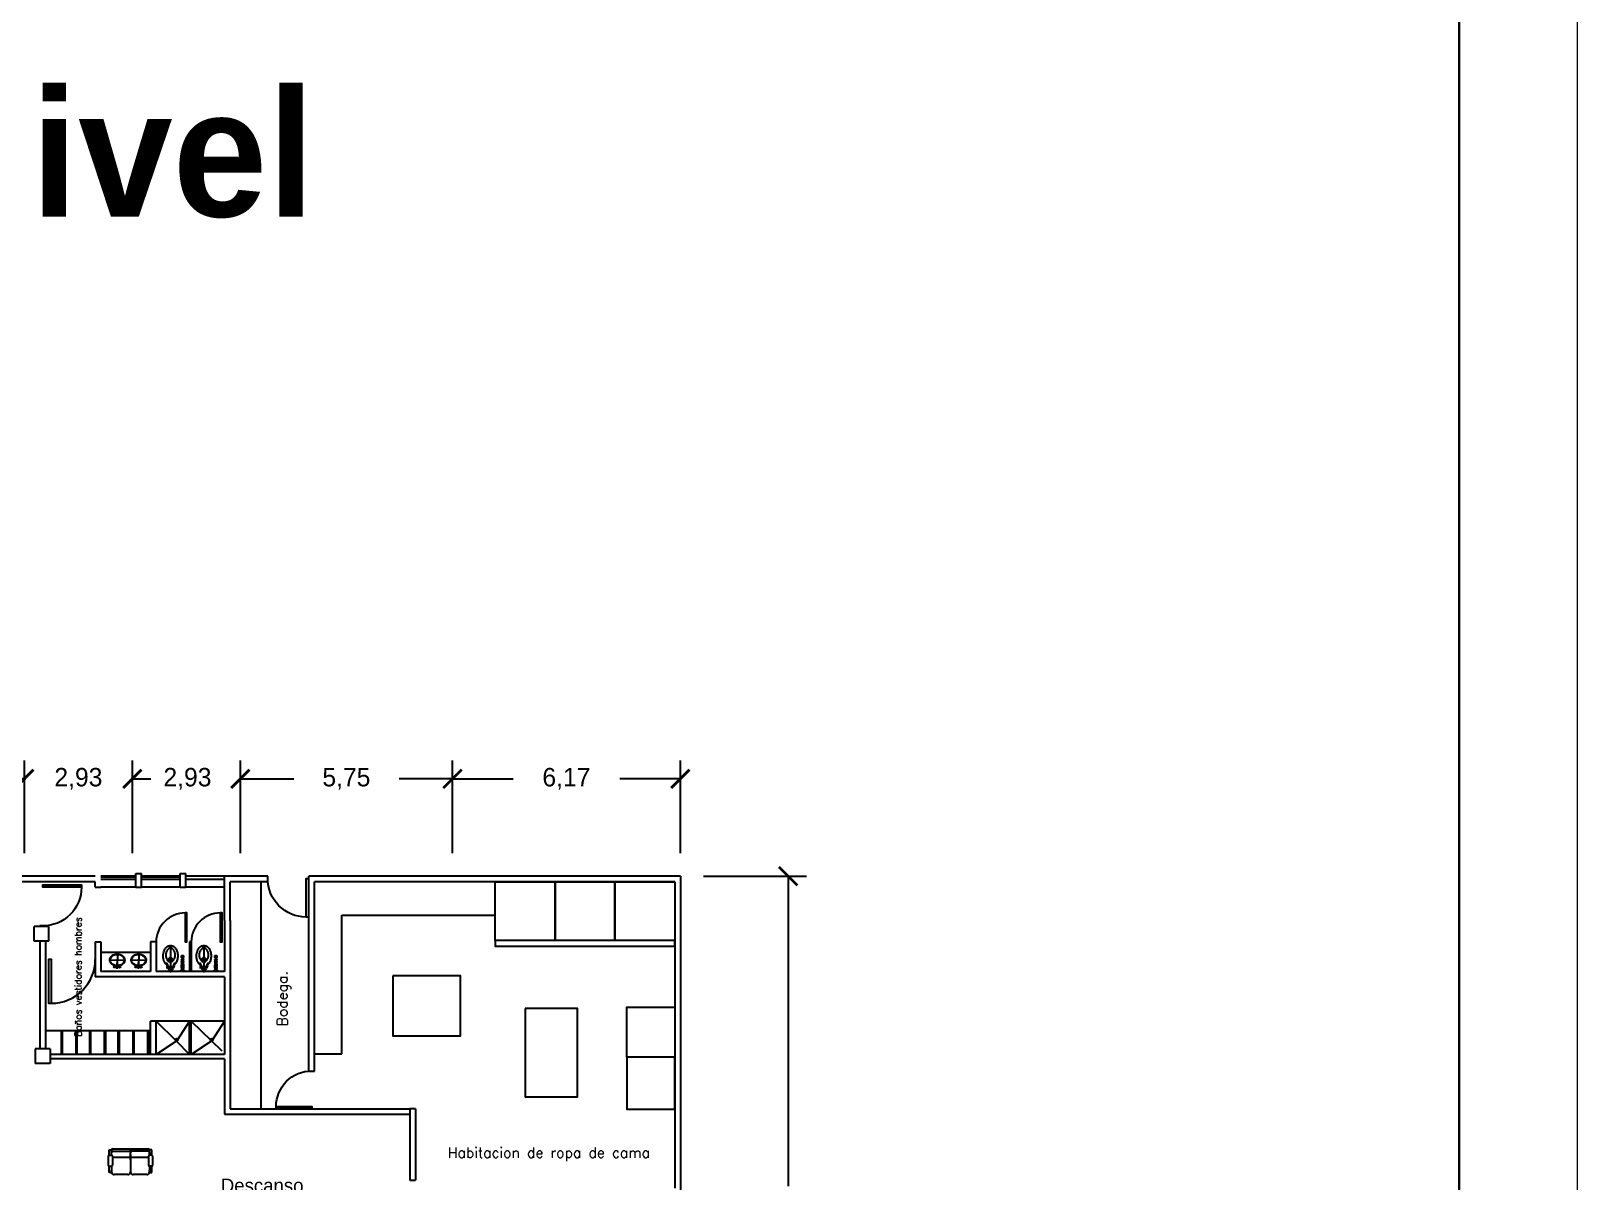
# Model space of a CAD drawing. Header units: millimetres. Extents: x -1615 to -538, y 177 to 397.
# Drawn here: x -1118.03 to -1076.14, y 268.35 to 299.51 of the extents above; entities that cross this region are included whole.
import ezdxf
from ezdxf.enums import TextEntityAlignment as Align

# ---------------------------------------------------------------- set-up
doc = ezdxf.new("R2010")
doc.units = ezdxf.units.MM
for name, color, linetype in [('LOCALES', 2, 'Continuous'), ('MOB', 7, 'Continuous'), ('MUEBLES', 9, 'Continuous'), ('MUROS', 1, 'Continuous'), ('MUROS2', 9, 'Continuous'), ('P-1', 1, 'Continuous'), ('TEX', 2, 'Continuous'), ('VENTANAS', 4, 'Continuous')]:
    doc.layers.add(name, color=color, linetype=linetype)
doc.layers.add('muros bajos', color=252, linetype='Continuous', lineweight=20)
doc.layers.add('nom-esp', color=7, linetype='Continuous', lineweight=20)
doc.styles.add('ROMANS', font='ROMANS.shx')
doc.styles.get("Standard").update_dxf_attribs({"font": 'stylu.ttf'})
doc.dimstyles.new('ISO-25', dxfattribs={"dimtxt": 0.5, "dimasz": 0.5, "dimexe": 0.5, "dimexo": 0.625, "dimtad": 0, "dimtih": 1, "dimtoh": 1, "dimtxsty": 'Standard', "dimblk": 'ARCHTICK', "dimcen": 2.5, "dimadec": 0, "dimazin": 0, "dimtfac": 1, "dimtmove": 0, "dimatfit": 3, "dimfxl": 0, "dimarcsym": 0})

# ---------------------------------------------------------------- blocks, each defined once
blk = doc.blocks.new('OVALIN')
for p, q in [((0, -0.482), (0, 0)), ((0.27, -0.267), (-0.27, -0.267)), ((0.11, -0.04), (-0.11, -0.04))]:
    blk.add_line(p, q)
blk.add_lwpolyline([(0.017, -0.071, -0.057947), (0.094, -0.084, -0.080358), (0.171, -0.123, -0.109726), (0.229, -0.189, -0.129522), (0.25, -0.266, -0.129491), (0.229, -0.343, -0.109705), (0.171, -0.409, -0.080358), (0.094, -0.448, -0.070455), (0, -0.462, -0.070437), (-0.094, -0.448, -0.080344), (-0.171, -0.409, -0.109805), (-0.23, -0.343, -0.12938), (-0.25, -0.266, -0.129412), (-0.23, -0.189, -0.109828), (-0.171, -0.123, -0.080344), (-0.094, -0.084, -0.058052), (-0.017, -0.071, -0.05693)], format="xyb")
at = {"elevation": 0.472}
blk.add_lwpolyline([(0.016, -0.081, -0.057902), (0.091, -0.094, -0.080358), (0.165, -0.131, -0.109781), (0.221, -0.194, -0.129604), (0.24, -0.266, -0.129578), (0.221, -0.338, -0.109763), (0.165, -0.401, -0.080358), (0.091, -0.438, -0.070455), (0, -0.452, -0.070437), (-0.091, -0.438, -0.080344), (-0.165, -0.401, -0.109849), (-0.221, -0.338, -0.129486), (-0.24, -0.266, -0.129512), (-0.221, -0.194, -0.109867), (-0.165, -0.131, -0.080344), (-0.091, -0.094, -0.058006), (-0.016, -0.081, -0.05693)], format="xyb", dxfattribs=at)
for points in [[(-0.105, -0.04, 0.119733), (-0.08, -0.065, 0.119733), (-0.055, -0.04, 0.119733), (-0.08, -0.014, 0.119733)], [(0.105, -0.04, -0.119733), (0.08, -0.065, -0.119733), (0.055, -0.04, -0.119733), (0.08, -0.014, -0.119733)]]:
    blk.add_lwpolyline(points, format="xyb", close=True)
blk.add_lwpolyline([(-0.02, -0.007), (-0.013, -0.157), (0.012, -0.157), (0.02, -0.007)], close=True)
for centre, radius in [((-0.08, -0.04), 0.03), ((-0.08, -0.04), 0.00268), ((0, -0.266, 0.472), 0.0157), ((0.08, -0.04), 0.03), ((0.08, -0.04), 0.00268)]:
    blk.add_circle(centre, radius)
blk = doc.blocks.new('sofa2')
at = {"layer": 'MOB'}
for p, q in [((1340.451, 49.623), (1340.451, 50)), ((1340.511, 50.095), (1340.511, 50.129)), ((1340.511, 50.129), (1340.682, 50.129)), ((1340.511, 50.095), (1340.511, 50.069)), ((1340.537, 50.069), (1340.519, 50.069)), ((1340.609, 50.069), (1340.519, 50.069)), ((1340.609, 50.069), (1340.519, 50.069)), ((1340.682, 50.069), (1340.537, 50.069)), ((1340.537, 50.069), (1340.572, 50.069)), ((1340.682, 50.069), (1340.579, 50.069)), ((1340.682, 50.129), (1340.682, 50.069)), ((1340.948, 50.155), (1340.708, 50.155)), ((1340.948, 50.043), (1340.708, 50.043)), ((1340.919, 49.589), (1340.918, 50.035)), ((1340.974, 50.129), (1340.974, 50.069)), ((1340.974, 50.129), (1341.12, 50.129)), ((1340.974, 50.069), (1341.051, 50.069)), ((1340.974, 50.069), (1341.12, 50.069)), ((1340.996, 50.069), (1340.974, 50.069)), ((1340.977, 50.069), (1341.06, 50.069)), ((1341.085, 50.035), (1341.086, 49.595)), ((1341.12, 50.069), (1341.112, 50.069)), ((1341.12, 50.129), (1341.12, 50.069)), ((1341.145, 49.066), (1341.145, 50.043)), ((1340.451, 49.109), (1340.451, 49.486)), ((1340.996, 49.555), (1340.519, 49.555)), ((1340.854, 49.555), (1340.884, 49.555)), ((1340.919, 49.074), (1340.919, 49.52)), ((1340.953, 49.555), (1341.051, 49.555)), ((1341.085, 49.066), (1341.085, 49.589)), ((1340.512, 49.014), (1340.512, 49.04)), ((1340.512, 49.014), (1340.512, 48.98)), ((1340.683, 49.04), (1340.519, 49.04)), ((1340.683, 49.04), (1340.52, 49.04)), ((1340.538, 49.04), (1340.52, 49.04)), ((1340.683, 49.04), (1340.538, 49.04)), ((1340.538, 49.04), (1340.573, 49.04)), ((1340.683, 49.04), (1340.538, 49.04)), ((1340.683, 48.98), (1340.683, 49.04)), ((1340.949, 49.066), (1340.709, 49.066)), ((1341.052, 49.04), (1340.975, 49.04)), ((1340.975, 48.98), (1340.975, 49.04)), ((1340.975, 49.04), (1341.052, 49.04)), ((1340.996, 49.04), (1340.975, 49.04)), ((1340.975, 49.04), (1341.051, 49.04)), ((1341.052, 49.04), (1341.121, 49.04)), ((1341.121, 48.98), (1341.121, 49.04)), ((1340.512, 48.98), (1340.683, 48.98)), ((1340.949, 48.954), (1340.709, 48.954)), ((1340.975, 48.98), (1341.121, 48.98))]:
    blk.add_line(p, q, dxfattribs=at)
for centre, radius, start, end in [((1340.519, 50), 0.0686, 90.0062, 180.0062), ((1340.708, 50.129), 0.0257, 90.0062, 180.0062), ((1340.708, 50.069), 0.0257, 180.0062, 270.0062), ((1340.953, 50.035), 0.0343, 165.5287, 180.0062), ((1340.948, 50.129), 0.0257, 0.0062, 90.0062), ((1340.948, 50.069), 0.0257, 270.0062, 0.0062), ((1341.051, 50.035), 0.0343, 0.0062, 90.0062), ((1341.112, 50.043), 0.0257, 90.0062, 180.0062), ((1341.12, 50.043), 0.0257, 0.0062, 90.0062), ((1340.519, 49.623), 0.0686, 180.0062, 270.0062), ((1340.519, 49.623), 0.0686, 180.0062, 270.0062), ((1340.519, 49.486), 0.0686, 90.0062, 180.0062), ((1340.953, 49.589), 0.0343, 180.0062, 270.0062), ((1340.953, 49.52), 0.0343, 90.0062, 180.0062), ((1341.051, 49.589), 0.0343, 270.0062, 0.0062), ((1341.051, 49.52), 0.0343, 0.0062, 90.0062), ((1340.519, 49.109), 0.0686, 180.0062, 270.0062), ((1340.519, 49.109), 0.0686, 180.0062, 270.0062), ((1340.52, 49.109), 0.0686, 180.0062, 270.0062), ((1340.709, 49.04), 0.0257, 90.0062, 180.0062), ((1340.953, 49.074), 0.0343, 180.0062, 194.4837), ((1340.949, 49.04), 0.0257, 0.0062, 90.0062), ((1341.051, 49.074), 0.0343, 270.0062, 0.0062), ((1341.052, 49.074), 0.0343, 270.0062, 0.0062), ((1341.111, 49.066), 0.0257, 180.0062, 270.0062), ((1341.12, 49.066), 0.0257, 270.0062, 0.0062), ((1340.709, 48.98), 0.0257, 180.0062, 270.0062), ((1340.949, 48.98), 0.0257, 270.0062, 0.0062)]:
    blk.add_arc(centre, radius, start, end, dxfattribs=at)
blk = doc.blocks.new('_ArchTick')
at = {"color": 0, "linetype": 'ByBlock', "const_width": 0.15}
blk.add_lwpolyline([(-0.5, -0.5), (0.5, 0.5)], dxfattribs=at)
blk = doc.blocks.new('*D273')
at = {"color": 0, "lineweight": -2}
for p, q in [((-1099.812, 276.614), (-1097.017, 276.614)), ((-1097.517, 276.614), (-1097.517, 268.216)), ((-1097.517, 257.979), (-1097.517, 266.376)), ((-1099.812, 257.979), (-1097.017, 257.979))]:
    blk.add_line(p, q, dxfattribs=at)
at = {"layer": 'Defpoints', "color": 0}
for p in [(-1100.437, 276.614), (-1100.437, 257.979), (-1097.517, 257.979)]:
    blk.add_point(p, dxfattribs=at)
at = {"color": 0, "lineweight": -2, "xscale": 0.5, "yscale": 0.5, "zscale": 0.5}
for p, rotation in [((-1097.517, 276.614), 90), ((-1097.517, 257.979), 270)]:
    blk.add_blockref('_ArchTick', p, dxfattribs=dict(at, rotation=rotation))
at = {"color": 0, "insert": (-1097.517, 267.296), "char_height": 0.5, "attachment_point": 5}
blk.add_mtext('18,64', dxfattribs=at)
blk = doc.blocks.new('*D279')
at = {"color": 0, "lineweight": -2}
for p, q in [((-1106.611, 277.239), (-1106.611, 279.749)), ((-1100.437, 277.239), (-1100.437, 279.749)), ((-1106.611, 279.249), (-1104.97, 279.249)), ((-1100.437, 279.249), (-1102.078, 279.249))]:
    blk.add_line(p, q, dxfattribs=at)
at = {"layer": 'Defpoints', "color": 0}
for p in [(-1106.611, 279.249), (-1106.611, 276.614), (-1100.437, 276.614)]:
    blk.add_point(p, dxfattribs=at)
at = {"color": 0, "lineweight": -2, "xscale": 0.5, "yscale": 0.5, "zscale": 0.5, "rotation": 180}
blk.add_blockref('_ArchTick', (-1106.611, 279.249), dxfattribs=at)
at = {"color": 0, "lineweight": -2, "xscale": 0.5, "yscale": 0.5, "zscale": 0.5}
blk.add_blockref('_ArchTick', (-1100.437, 279.249), dxfattribs=at)
at = {"color": 0, "insert": (-1103.524, 279.249), "char_height": 0.5, "attachment_point": 5}
blk.add_mtext('6,17', dxfattribs=at)
blk = doc.blocks.new('*D280')
at = {"color": 0, "lineweight": -2}
for p, q in [((-1112.357, 277.239), (-1112.357, 279.749)), ((-1106.611, 277.239), (-1106.611, 279.749)), ((-1112.357, 279.249), (-1110.91, 279.249)), ((-1106.611, 279.249), (-1108.058, 279.249))]:
    blk.add_line(p, q, dxfattribs=at)
at = {"layer": 'Defpoints', "color": 0}
for p in [(-1112.357, 279.249), (-1112.357, 276.614), (-1106.611, 276.614)]:
    blk.add_point(p, dxfattribs=at)
at = {"color": 0, "lineweight": -2, "xscale": 0.5, "yscale": 0.5, "zscale": 0.5, "rotation": 180}
blk.add_blockref('_ArchTick', (-1112.357, 279.249), dxfattribs=at)
at = {"color": 0, "lineweight": -2, "xscale": 0.5, "yscale": 0.5, "zscale": 0.5}
blk.add_blockref('_ArchTick', (-1106.611, 279.249), dxfattribs=at)
at = {"color": 0, "insert": (-1109.484, 279.249), "char_height": 0.5, "attachment_point": 5}
blk.add_mtext('5,75', dxfattribs=at)
blk = doc.blocks.new('*D281')
at = {"color": 0, "lineweight": -2}
for p, q in [((-1115.282, 277.239), (-1115.282, 279.749)), ((-1112.357, 277.239), (-1112.357, 279.749)), ((-1115.282, 279.249), (-1115.215, 279.249)), ((-1112.357, 279.249), (-1112.365, 279.249))]:
    blk.add_line(p, q, dxfattribs=at)
at = {"layer": 'Defpoints', "color": 0}
for p in [(-1115.282, 279.249), (-1115.282, 276.614), (-1112.357, 276.614)]:
    blk.add_point(p, dxfattribs=at)
at = {"color": 0, "lineweight": -2, "xscale": 0.5, "yscale": 0.5, "zscale": 0.5, "rotation": 180}
blk.add_blockref('_ArchTick', (-1115.282, 279.249), dxfattribs=at)
at = {"color": 0, "lineweight": -2, "xscale": 0.5, "yscale": 0.5, "zscale": 0.5}
blk.add_blockref('_ArchTick', (-1112.357, 279.249), dxfattribs=at)
at = {"color": 0, "insert": (-1113.79, 279.249), "char_height": 0.5, "attachment_point": 5}
blk.add_mtext('2,93', dxfattribs=at)
blk = doc.blocks.new('*D282')
at = {"color": 0, "lineweight": -2}
for p, q in [((-1118.207, 277.239), (-1118.207, 279.749)), ((-1115.282, 277.239), (-1115.282, 279.749)), ((-1118.207, 279.249), (-1118.707, 279.249)), ((-1118.207, 279.249), (-1118.169, 279.249)), ((-1115.282, 279.249), (-1115.319, 279.249)), ((-1115.282, 279.249), (-1114.782, 279.249))]:
    blk.add_line(p, q, dxfattribs=at)
at = {"layer": 'Defpoints', "color": 0}
for p in [(-1118.207, 279.249), (-1118.207, 276.614), (-1115.282, 276.614)]:
    blk.add_point(p, dxfattribs=at)
at = {"color": 0, "lineweight": -2, "xscale": 0.5, "yscale": 0.5, "zscale": 0.5}
blk.add_blockref('_ArchTick', (-1118.207, 279.249), dxfattribs=at)
at = {"color": 0, "lineweight": -2, "xscale": 0.5, "yscale": 0.5, "zscale": 0.5, "rotation": 180}
blk.add_blockref('_ArchTick', (-1115.282, 279.249), dxfattribs=at)
at = {"color": 0, "insert": (-1116.744, 279.249), "char_height": 0.5, "attachment_point": 5}
blk.add_mtext('2,93', dxfattribs=at)
blk = doc.blocks.new('*D283')
at = {"color": 0, "lineweight": -2}
for p, q in [((-1125.462, 277.239), (-1125.462, 279.749)), ((-1118.207, 277.239), (-1118.207, 279.749)), ((-1125.462, 279.249), (-1123.279, 279.249)), ((-1118.207, 279.249), (-1120.39, 279.249))]:
    blk.add_line(p, q, dxfattribs=at)
at = {"layer": 'Defpoints', "color": 0}
for p in [(-1125.462, 279.249), (-1125.462, 276.614), (-1118.207, 276.614)]:
    blk.add_point(p, dxfattribs=at)
at = {"color": 0, "lineweight": -2, "xscale": 0.5, "yscale": 0.5, "zscale": 0.5, "rotation": 180}
blk.add_blockref('_ArchTick', (-1125.462, 279.249), dxfattribs=at)
at = {"color": 0, "lineweight": -2, "xscale": 0.5, "yscale": 0.5, "zscale": 0.5}
blk.add_blockref('_ArchTick', (-1118.207, 279.249), dxfattribs=at)
at = {"color": 0, "insert": (-1121.835, 279.249), "char_height": 0.5, "attachment_point": 5}
blk.add_mtext('7,26', dxfattribs=at)

msp = doc.modelspace()

# ---------------------------------------------------------------- linework, layer by layer
at = {"color": 3, "lineweight": 30}
msp.add_lwpolyline([(-1217.76, 180.593), (-1217.76, 394.012), (-1217.76, 394.012), (-1079.34, 394.012), (-1079.34, 394.012), (-1079.34, 180.593)], close=True, dxfattribs=at)
at = {"layer": 'MUEBLES'}
for points in [[(-1110.576, 275.507), (-1110.576, 276.547), (-1110.511, 276.547), (-1110.511, 275.507), (-1110.576, 275.507, -0.414214), (-1111.616, 276.547, -0.414214)], [(-1116.66, 276.315), (-1117.712, 276.315), (-1117.712, 276.381), (-1116.66, 276.381), (-1116.66, 276.315, -0.414214), (-1117.712, 275.264, -0.414214)], [(-1113.853, 275.617), (-1113.853, 274.834), (-1113.804, 274.834), (-1113.804, 275.617), (-1113.853, 275.617, 0.414214), (-1114.637, 274.834, 0.414214)], [(-1112.903, 275.617), (-1112.903, 274.834), (-1112.854, 274.834), (-1112.854, 275.617), (-1112.903, 275.617, 0.414214), (-1113.687, 274.834, 0.414214)], [(-1117.477, 273.169), (-1117.477, 274.359), (-1117.551, 274.359), (-1117.551, 273.169), (-1117.477, 273.169, 0.414214), (-1116.287, 274.359, 0.414214)], [(-1111.387, 270.374), (-1110.423, 270.374), (-1110.423, 270.314), (-1111.387, 270.314), (-1111.387, 270.374, -0.414214), (-1110.423, 271.338, -0.414214)]]:
    msp.add_lwpolyline(points, format="xyb", dxfattribs=at)
at = {"layer": 'MUROS'}
for p, q in [((-1116.287, 276.614), (-1120.712, 276.614)), ((-1116.287, 276.464), (-1120.712, 276.464)), ((-1116.287, 276.316), (-1116.287, 276.464)), ((-1115.187, 276.314), (-1115.187, 276.689)), ((-1115.187, 276.689), (-1115.037, 276.689)), ((-1115.037, 276.314), (-1115.037, 276.689)), ((-1113.987, 276.314), (-1113.987, 276.689)), ((-1113.987, 276.689), (-1113.837, 276.689)), ((-1113.837, 276.314), (-1113.837, 276.689)), ((-1111.612, 276.614), (-1112.787, 276.614)), ((-1112.787, 275.414), (-1112.787, 276.614)), ((-1111.612, 276.464), (-1112.637, 276.464)), ((-1112.637, 275.414), (-1112.637, 276.464)), ((-1100.437, 276.614), (-1110.499, 276.614)), ((-1100.587, 276.464), (-1110.349, 276.464)), ((-1100.587, 276.464), (-1100.587, 268.164)), ((-1100.437, 276.614), (-1100.437, 268.014)), ((-1116.287, 276.316), (-1116.137, 276.316)), ((-1115.187, 276.314), (-1115.037, 276.314)), ((-1113.987, 276.314), (-1113.837, 276.314)), ((-1117.542, 275.249), (-1117.942, 275.249)), ((-1117.942, 274.849), (-1117.942, 275.249)), ((-1117.637, 275.264), (-1117.787, 275.264)), ((-1117.787, 275.264), (-1117.787, 275.249)), ((-1117.637, 275.264), (-1117.637, 275.249)), ((-1117.542, 274.849), (-1117.542, 275.249)), ((-1112.787, 275.414), (-1112.787, 274.034)), ((-1112.637, 275.414), (-1112.636, 270.314)), ((-1117.542, 274.849), (-1117.942, 274.849)), ((-1117.787, 274.849), (-1117.787, 273.801)), ((-1117.637, 274.849), (-1117.637, 271.939)), ((-1116.287, 274.834), (-1116.137, 274.834)), ((-1116.287, 274.834), (-1116.287, 273.884)), ((-1116.137, 274.834), (-1116.137, 274.034)), ((-1114.637, 274.834), (-1114.787, 274.834)), ((-1114.787, 274.834), (-1114.787, 274.034)), ((-1114.637, 274.834), (-1114.637, 274.034)), ((-1114.787, 274.034), (-1116.137, 274.034)), ((-1112.787, 274.034), (-1114.637, 274.034)), ((-1117.787, 273.801), (-1117.787, 271.939)), ((-1112.787, 273.884), (-1116.287, 273.884)), ((-1112.787, 273.884), (-1112.787, 271.784)), ((-1114.787, 271.784), (-1114.787, 272.684)), ((-1114.637, 272.684), (-1114.787, 272.684)), ((-1114.637, 271.784), (-1114.637, 272.684)), ((-1117.512, 271.939), (-1117.912, 271.939)), ((-1117.912, 271.939), (-1117.912, 271.539)), ((-1117.512, 271.939), (-1117.512, 271.539)), ((-1117.512, 271.539), (-1117.912, 271.539)), ((-1112.787, 271.784), (-1117.512, 271.784)), ((-1112.787, 271.667), (-1117.512, 271.664)), ((-1112.787, 271.667), (-1112.787, 270.164)), ((-1112.787, 270.314), (-1112.787, 270.164)), ((-1107.762, 270.314), (-1107.762, 268.375)), ((-1107.612, 270.314), (-1107.762, 270.314)), ((-1107.612, 270.314), (-1107.612, 268.375)), ((-1107.762, 268.375), (-1107.612, 268.375))]:
    msp.add_line(p, q, dxfattribs=at)
at = {"layer": 'muros bajos', "color": 5}
msp.add_lwpolyline([(-1076.145, 397.208), (-1076.145, 177.397), (-1220.955, 177.397), (-1220.955, 397.208), (-1220.955, 397.208), (-1076.145, 397.208)], close=True, dxfattribs=at)
at = {"layer": 'MUROS2'}
for p, q in [((-1111.798, 276.464), (-1111.798, 270.314)), ((-1109.612, 275.561), (-1105.452, 275.561)), ((-1109.612, 271.803), (-1109.612, 275.561)), ((-1114.787, 274.545), (-1116.137, 274.545)), ((-1114.25, 274.727), (-1114.25, 274.034)), ((-1113.949, 274.443), (-1113.897, 274.443)), ((-1113.949, 274.433), (-1113.897, 274.433)), ((-1113.949, 274.423), (-1113.897, 274.423)), ((-1113.948, 274.452), (-1113.898, 274.452)), ((-1113.948, 274.413), (-1113.898, 274.413)), ((-1113.944, 274.384), (-1113.944, 274.36)), ((-1113.944, 274.384), (-1113.928, 274.384)), ((-1113.935, 274.343), (-1113.935, 274.36)), ((-1113.928, 274.404), (-1113.928, 274.378)), ((-1113.918, 274.378), (-1113.928, 274.378)), ((-1113.918, 274.404), (-1113.918, 274.378)), ((-1113.918, 274.384), (-1113.902, 274.384)), ((-1113.911, 274.343), (-1113.911, 274.36)), ((-1113.902, 274.384), (-1113.902, 274.36)), ((-1113.347, 274.727), (-1113.347, 274.034)), ((-1113.045, 274.452), (-1112.994, 274.452)), ((-1113.045, 274.443), (-1112.994, 274.443)), ((-1113.045, 274.433), (-1112.994, 274.433)), ((-1113.045, 274.423), (-1112.994, 274.423)), ((-1113.045, 274.413), (-1112.994, 274.413)), ((-1113.04, 274.384), (-1113.04, 274.36)), ((-1113.04, 274.384), (-1113.025, 274.384)), ((-1113.032, 274.343), (-1113.032, 274.36)), ((-1113.025, 274.404), (-1113.025, 274.378)), ((-1113.015, 274.378), (-1113.025, 274.378)), ((-1113.015, 274.404), (-1113.015, 274.378)), ((-1113.015, 274.384), (-1112.999, 274.384)), ((-1113.007, 274.343), (-1113.007, 274.36)), ((-1112.999, 274.384), (-1112.999, 274.36)), ((-1114.181, 274.126), (-1114.368, 274.126)), ((-1113.949, 274.112), (-1113.949, 274.094)), ((-1113.949, 274.112), (-1113.897, 274.112)), ((-1113.949, 274.094), (-1113.897, 274.094)), ((-1113.947, 274.228), (-1113.899, 274.228)), ((-1113.947, 274.228), (-1113.947, 274.21)), ((-1113.934, 274.307), (-1113.945, 274.288)), ((-1113.934, 274.27), (-1113.945, 274.288)), ((-1113.944, 274.343), (-1113.944, 274.326)), ((-1113.944, 274.249), (-1113.944, 274.228)), ((-1113.944, 274.129), (-1113.944, 274.112)), ((-1113.944, 274.094), (-1113.944, 274.07)), ((-1113.935, 274.21), (-1113.935, 274.228)), ((-1113.935, 274.094), (-1113.935, 274.112)), ((-1113.912, 274.307), (-1113.934, 274.307)), ((-1113.912, 274.27), (-1113.934, 274.27)), ((-1113.912, 274.307), (-1113.901, 274.288)), ((-1113.912, 274.27), (-1113.901, 274.288)), ((-1113.911, 274.21), (-1113.911, 274.228)), ((-1113.911, 274.094), (-1113.911, 274.112)), ((-1113.902, 274.343), (-1113.902, 274.326)), ((-1113.902, 274.249), (-1113.902, 274.228)), ((-1113.902, 274.129), (-1113.902, 274.112)), ((-1113.902, 274.094), (-1113.902, 274.07)), ((-1113.899, 274.228), (-1113.899, 274.21)), ((-1113.897, 274.112), (-1113.897, 274.094)), ((-1113.278, 274.126), (-1113.464, 274.126)), ((-1113.045, 274.112), (-1113.045, 274.094)), ((-1113.045, 274.112), (-1112.994, 274.112)), ((-1113.045, 274.094), (-1112.994, 274.094)), ((-1113.043, 274.228), (-1112.996, 274.228)), ((-1113.043, 274.228), (-1113.043, 274.21)), ((-1113.03, 274.307), (-1113.041, 274.288)), ((-1113.03, 274.27), (-1113.041, 274.288)), ((-1113.04, 274.343), (-1113.04, 274.326)), ((-1113.04, 274.249), (-1113.04, 274.228)), ((-1113.04, 274.129), (-1113.04, 274.112)), ((-1113.04, 274.094), (-1113.04, 274.07)), ((-1113.032, 274.21), (-1113.032, 274.228)), ((-1113.032, 274.094), (-1113.032, 274.112)), ((-1113.009, 274.307), (-1113.03, 274.307)), ((-1113.009, 274.27), (-1113.03, 274.27)), ((-1113.009, 274.307), (-1112.998, 274.288)), ((-1113.009, 274.27), (-1112.998, 274.288)), ((-1113.007, 274.21), (-1113.007, 274.228)), ((-1113.007, 274.094), (-1113.007, 274.112)), ((-1112.999, 274.343), (-1112.999, 274.326)), ((-1112.999, 274.249), (-1112.999, 274.228)), ((-1112.999, 274.129), (-1112.999, 274.112)), ((-1112.999, 274.094), (-1112.999, 274.07)), ((-1112.996, 274.228), (-1112.996, 274.21)), ((-1112.994, 274.112), (-1112.994, 274.094)), ((-1117.637, 272.434), (-1114.787, 272.434)), ((-1117.213, 272.434), (-1117.213, 271.784)), ((-1117.183, 272.434), (-1117.183, 271.784)), ((-1116.813, 272.434), (-1116.813, 271.784)), ((-1116.813, 272.434), (-1116.813, 271.784)), ((-1116.783, 272.434), (-1116.783, 271.784)), ((-1116.443, 272.434), (-1116.443, 271.784)), ((-1116.443, 272.434), (-1116.443, 271.784)), ((-1116.413, 272.434), (-1116.413, 271.784)), ((-1116.413, 272.434), (-1116.413, 271.784)), ((-1116.043, 272.434), (-1116.043, 271.784)), ((-1116.043, 272.434), (-1116.043, 271.784)), ((-1116.013, 272.434), (-1116.013, 271.784)), ((-1115.673, 272.434), (-1115.673, 271.784)), ((-1115.643, 272.434), (-1115.643, 271.784)), ((-1115.273, 272.434), (-1115.273, 271.784)), ((-1115.243, 272.434), (-1115.243, 271.784)), ((-1114.873, 272.434), (-1114.873, 271.784)), ((-1114.843, 272.434), (-1114.843, 271.784)), ((-1110.349, 271.803), (-1109.612, 271.803))]:
    msp.add_line(p, q, dxfattribs=at)
for points in [[(-1103.83, 276.464), (-1103.83, 274.875), (-1105.452, 274.875), (-1105.452, 276.464)], [(-1102.208, 276.464), (-1102.208, 274.875), (-1103.83, 274.875), (-1103.83, 276.464)], [(-1100.587, 276.464), (-1100.587, 274.875), (-1102.208, 274.875), (-1102.208, 276.464)], [(-1105.452, 274.875), (-1105.452, 274.719), (-1100.587, 274.719), (-1100.587, 274.875)], [(-1113.949, 274.36), (-1113.897, 274.36), (-1113.897, 274.343), (-1113.949, 274.343)], [(-1113.045, 274.36), (-1112.994, 274.36), (-1112.994, 274.343), (-1113.045, 274.343)], [(-1114.271, 274.034), (-1114.229, 274.034), (-1114.234, 274.052), (-1114.267, 274.052)], [(-1114.266, 274.052), (-1114.235, 274.052), (-1114.235, 274.057), (-1114.266, 274.057)], [(-1113.902, 274.07), (-1113.944, 274.07), (-1113.988, 274.043), (-1113.858, 274.043)], [(-1113.897, 274.326), (-1113.949, 274.326), (-1113.949, 274.249), (-1113.897, 274.249)], [(-1113.897, 274.129), (-1113.949, 274.129), (-1113.949, 274.21), (-1113.897, 274.21)], [(-1113.367, 274.034), (-1113.326, 274.034), (-1113.33, 274.052), (-1113.363, 274.052)], [(-1113.362, 274.052), (-1113.331, 274.052), (-1113.331, 274.057), (-1113.362, 274.057)], [(-1112.999, 274.07), (-1113.04, 274.07), (-1113.084, 274.043), (-1112.955, 274.043)], [(-1112.994, 274.326), (-1113.045, 274.326), (-1113.045, 274.249), (-1112.994, 274.249)], [(-1112.994, 274.129), (-1113.045, 274.129), (-1113.045, 274.21), (-1112.994, 274.21)], [(-1108.223, 273.911), (-1108.223, 272.287), (-1106.397, 272.287), (-1106.397, 273.911)], [(-1104.638, 273.026), (-1104.638, 270.64), (-1103.227, 270.64), (-1103.227, 273.026)], [(-1100.587, 273.063), (-1100.587, 271.714), (-1101.883, 271.714), (-1101.883, 273.063)], [(-1101.883, 271.714), (-1101.883, 270.304), (-1100.587, 270.304), (-1100.587, 271.714)]]:
    msp.add_lwpolyline(points, close=True, dxfattribs=at)
for points in [[(-1114.122, 274.245), (-1114.147, 274.245, 0.254955), (-1114.167, 274.202), (-1114.167, 274.181, -0.181863), (-1114.231, 274.16), (-1114.274, 274.16, -0.233721), (-1114.322, 274.181), (-1114.322, 274.202, 0.254955), (-1114.342, 274.245), (-1114.38, 274.245, -0.255365), (-1114.398, 274.255, -0.225319), (-1114.43, 274.568, -0.081507), (-1114.389, 274.654, -0.106956), (-1114.322, 274.718, -0.024221), (-1114.31, 274.724, -0.551249), (-1114.28, 274.705), (-1114.28, 274.671, -0.25566), (-1114.29, 274.654, 0.111287), (-1114.337, 274.607, 0.076383), (-1114.364, 274.542, 0.063316), (-1114.375, 274.458, 0.116242), (-1114.364, 274.413, 0.076383), (-1114.337, 274.349, 0.107132), (-1114.292, 274.303, 0.147565), (-1114.249, 274.29, 0.147565), (-1114.207, 274.303, 0.107132), (-1114.162, 274.349, 0.076383), (-1114.134, 274.413, 0.116242), (-1114.124, 274.458, 0.063316), (-1114.134, 274.542, 0.076383), (-1114.162, 274.607, 0.107132), (-1114.207, 274.653, 0.007233), (-1114.209, 274.654, -0.258993), (-1114.218, 274.671), (-1114.218, 274.705, -0.551249), (-1114.189, 274.724, -0.024221), (-1114.177, 274.718, -0.106956), (-1114.11, 274.654, -0.081507), (-1114.069, 274.568, -0.069614), (-1114.053, 274.458, -0.069614), (-1114.069, 274.348, -0.125304), (-1114.106, 274.253, -0.222257)], [(-1113.897, 274.417, -0.414214), (-1113.91, 274.404), (-1113.936, 274.404, -0.414214), (-1113.949, 274.417), (-1113.949, 274.449, -0.414214), (-1113.936, 274.462), (-1113.91, 274.462, -0.414214), (-1113.897, 274.449)], [(-1113.218, 274.245), (-1113.243, 274.245, 0.254955), (-1113.264, 274.202), (-1113.264, 274.181, -0.181863), (-1113.327, 274.16), (-1113.371, 274.16, -0.233721), (-1113.418, 274.181), (-1113.418, 274.202, 0.254955), (-1113.439, 274.245), (-1113.477, 274.245, -0.255365), (-1113.494, 274.255, -0.225319), (-1113.526, 274.568, -0.081507), (-1113.486, 274.654, -0.106956), (-1113.418, 274.718, -0.024221), (-1113.406, 274.724, -0.551249), (-1113.377, 274.705), (-1113.377, 274.671, -0.25566), (-1113.386, 274.654, 0.111287), (-1113.433, 274.607, 0.076383), (-1113.461, 274.542, 0.063316), (-1113.472, 274.458, 0.116242), (-1113.461, 274.413, 0.076383), (-1113.433, 274.349, 0.107132), (-1113.388, 274.303, 0.147565), (-1113.346, 274.29, 0.147565), (-1113.303, 274.303, 0.107132), (-1113.259, 274.349, 0.076383), (-1113.231, 274.413, 0.116242), (-1113.22, 274.458, 0.063316), (-1113.231, 274.542, 0.076383), (-1113.259, 274.607, 0.107132), (-1113.303, 274.653, 0.007233), (-1113.305, 274.654, -0.258993), (-1113.315, 274.671), (-1113.315, 274.705, -0.551249), (-1113.286, 274.724, -0.024221), (-1113.274, 274.718, -0.106956), (-1113.206, 274.654, -0.081507), (-1113.165, 274.568, -0.069614), (-1113.15, 274.458, -0.069614), (-1113.165, 274.348, -0.125304), (-1113.202, 274.253, -0.222257)], [(-1112.994, 274.417, -0.414214), (-1113.007, 274.404), (-1113.033, 274.404, -0.414214), (-1113.045, 274.417), (-1113.045, 274.449, -0.414214), (-1113.033, 274.462), (-1113.007, 274.462, -0.414214), (-1112.994, 274.449)], [(-1114.238, 274.057), (-1114.238, 274.126, 1), (-1114.263, 274.126), (-1114.263, 274.057)], [(-1113.334, 274.057), (-1113.334, 274.126, 1), (-1113.359, 274.126), (-1113.359, 274.057)]]:
    msp.add_lwpolyline(points, format="xyb", close=True, dxfattribs=at)
for points in [[(-1114.313, 274.368, 0.029468), (-1114.298, 274.356, 0.147565), (-1114.249, 274.342, 0.147565), (-1114.201, 274.356, 0.029468), (-1114.186, 274.368, 0.076383)], [(-1114.249, 274.412, 0.147565), (-1114.269, 274.406, 0.107132), (-1114.302, 274.372, 0.014204), (-1114.307, 274.363, 0.063316)], [(-1114.214, 274.722, 0.069686), (-1114.249, 274.727, 0.075487), (-1114.288, 274.721, 0.106956)], [(-1114.249, 274.676, 0.089637), (-1114.28, 274.67, 0.107132)], [(-1114.219, 274.67, 0.089657), (-1114.249, 274.676, 0.147565)], [(-1114.192, 274.363, 0.014204), (-1114.197, 274.372, 0.107132), (-1114.23, 274.406, 0.147565), (-1114.249, 274.412, 0.147565)], [(-1113.409, 274.368, 0.029468), (-1113.394, 274.356, 0.147565), (-1113.346, 274.342, 0.147565), (-1113.298, 274.356, 0.029468), (-1113.282, 274.368, 0.076383)], [(-1113.346, 274.412, 0.147565), (-1113.366, 274.406, 0.107132), (-1113.398, 274.372, 0.014204), (-1113.404, 274.363, 0.063316)], [(-1113.31, 274.722, 0.069686), (-1113.346, 274.727, 0.075487), (-1113.385, 274.721, 0.106956)], [(-1113.346, 274.676, 0.089637), (-1113.376, 274.67, 0.107132)], [(-1113.315, 274.67, 0.089657), (-1113.346, 274.676, 0.147565)], [(-1113.288, 274.363, 0.014204), (-1113.294, 274.372, 0.107132), (-1113.326, 274.406, 0.147565), (-1113.346, 274.412, 0.147565)]]:
    msp.add_lwpolyline(points, format="xyb", dxfattribs=at)
for centre, radius in [((-1113.923, 274.288), 0.0259), ((-1113.923, 274.179), 0.0259), ((-1113.923, 274.188), 0.0186), ((-1113.923, 274.288), 0.00862), ((-1113.923, 274.197), 0.00873), ((-1113.02, 274.288), 0.0259), ((-1113.02, 274.179), 0.0259), ((-1113.02, 274.188), 0.0186), ((-1113.02, 274.288), 0.00862), ((-1113.02, 274.197), 0.00873)]:
    msp.add_circle(centre, radius, dxfattribs=at)
for centre, radius, start, end in [((-1114.664, 274.075), 0.342, 10.8317, 29.8167), ((-1114.322, 274.194), 0.00875, 90.1305, 269.8693), ((-1114.246, 274.146), 0.0826, 184.7414, 258.6028), ((-1114.25, 274.126), 0.0206, 307.5993, 232.4004), ((-1114.25, 274.126), 0.0166, 319.4231, 220.5767), ((-1114.246, 274.146), 0.0826, 276.1613, 345.4476), ((-1114.167, 274.194), 0.00875, 270.1305, 89.8693), ((-1113.829, 274.075), 0.342, 150.1831, 171.5378), ((-1113.761, 274.075), 0.342, 10.8317, 29.8167), ((-1113.418, 274.194), 0.00875, 90.1305, 269.8693), ((-1113.343, 274.146), 0.0826, 184.7414, 258.6028), ((-1113.347, 274.126), 0.0206, 307.5993, 232.4004), ((-1113.347, 274.126), 0.0166, 319.4231, 220.5767), ((-1113.343, 274.146), 0.0826, 276.1613, 345.4476), ((-1113.264, 274.194), 0.00875, 270.1305, 89.8693), ((-1112.925, 274.075), 0.342, 150.1831, 171.5378)]:
    msp.add_arc(centre, radius, start, end, dxfattribs=at)
at = {"layer": 'P-1'}
for p, q in [((-1111.612, 276.464), (-1111.612, 276.614)), ((-1110.499, 271.335), (-1110.499, 276.614)), ((-1110.349, 271.335), (-1110.349, 276.464)), ((-1110.499, 271.335), (-1110.349, 271.335)), ((-1112.787, 270.164), (-1107.762, 270.164)), ((-1112.636, 270.314), (-1107.762, 270.314))]:
    msp.add_line(p, q, dxfattribs=at)
at = {"layer": 'VENTANAS'}
for p, q in [((-1115.187, 276.614), (-1116.137, 276.614)), ((-1115.187, 276.584), (-1116.137, 276.584)), ((-1115.187, 276.524), (-1116.137, 276.524)), ((-1113.987, 276.614), (-1115.037, 276.614)), ((-1113.987, 276.584), (-1115.037, 276.584)), ((-1113.987, 276.524), (-1115.037, 276.524)), ((-1112.787, 276.614), (-1113.837, 276.614)), ((-1112.787, 276.524), (-1113.837, 276.524)), ((-1115.187, 276.314), (-1116.137, 276.314)), ((-1113.987, 276.314), (-1115.037, 276.314)), ((-1112.787, 276.314), (-1113.837, 276.314)), ((-1113.687, 274.834), (-1113.737, 274.834)), ((-1113.737, 274.834), (-1113.737, 274.034)), ((-1113.687, 274.834), (-1113.687, 274.034)), ((-1112.787, 272.684), (-1114.637, 272.684)), ((-1114.637, 272.684), (-1114.102, 272.16)), ((-1113.737, 272.684), (-1114.081, 272.151)), ((-1113.737, 271.784), (-1113.737, 272.684)), ((-1113.687, 271.784), (-1113.687, 272.684)), ((-1113.687, 272.684), (-1113.152, 272.16)), ((-1112.787, 272.684), (-1113.131, 272.151)), ((-1114.081, 272.151), (-1114.637, 271.784)), ((-1114.102, 272.16), (-1113.737, 271.784)), ((-1113.131, 272.151), (-1113.687, 271.784)), ((-1113.152, 272.16), (-1112.862, 271.881))]:
    msp.add_line(p, q, dxfattribs=at)
for centre in [(-1114.081, 272.182), (-1113.131, 272.182)]:
    msp.add_circle(centre, 0.0306, dxfattribs=at)

# ---------------------------------------------------------------- block references
at = {"layer": 'MOB', "rotation": 90}
msp.add_blockref('sofa2', (-1065.779, -1071.923), dxfattribs=at)
at = {"layer": 'MUROS2', "xscale": 0.8115471028417757, "yscale": 0.8115471028416437, "zscale": 0.8115471028416238, "rotation": 178.8974274197978}
for p in [(-1115.696, 274.126), (-1115.116, 274.126)]:
    msp.add_blockref('OVALIN', p, dxfattribs=at)

# ---------------------------------------------------------------- texts
at = {"insert": (-1126.349, 303.671), "char_height": 3.44596, "width": 71.25909, "attachment_point": 2}
msp.add_mtext('{\\fStylus BT|b1|i0|c0|p34;Planta Arquitectonica \\PSegundo Nivel}', dxfattribs=at)
at = {"layer": 'LOCALES', "style": 'ROMANS'}
msp.add_text('Bodega.', height=0.2797, rotation=90, dxfattribs=at).set_placement((-1111.08, 273.294), align=Align.CENTER)
msp.add_text('Habitacion de ropa de cama', height=0.27969, dxfattribs=at).set_placement((-1103.999, 268.984), align=Align.CENTER)
at = {"layer": 'nom-esp', "insert": (-1112.886, 268.422), "char_height": 0.37665, "width": 3.85106, "attachment_point": 1}
msp.add_mtext('{\\fStylus BT|b0|i0|c0|p34;Descanso\\Ppersonal de \\Ptrabajo}', dxfattribs=at)
at = {"layer": 'TEX', "style": 'ROMANS'}
msp.add_text('Baños vestidores hombres', height=0.18, rotation=90, dxfattribs=at).set_placement((-1116.664, 273.884), align=Align.CENTER)

# ---------------------------------------------------------------- dimensions: what is measured, and where the dimension line sits
for base, p1, p2, picture, middle in [((-1125.4624, 279.2491), (-1118.2067, 276.6139), (-1125.4624, 276.6139), '*D283', (-1121.8346, 279.2491)), ((-1118.2067114, 279.249071436), (-1115.281711399, 276.613939208), (-1118.2067114, 276.613939208), '*D282', (-1116.7442114, 279.249071436)), ((-1112.357, 279.249), (-1106.611, 276.614), (-1112.357, 276.614), '*D280', (-1109.484, 279.249))]:
    dim = msp.add_linear_dim(base=base, p1=p1, p2=p2, dimstyle='ISO-25', override={"dimtmove": 1})
    dim.commit()
    dim.dimension.update_dxf_attribs({"geometry": picture, "text_midpoint": middle})
dim = msp.add_linear_dim(base=(-1115.2817114, 279.249071436), p1=(-1112.3567114, 276.613939208), p2=(-1115.2817114, 276.613939208), dimstyle='ISO-25', override={"dimtmove": 1})
dim.commit()
dim.dimension.update_dxf_attribs({"geometry": '*D281', "text_midpoint": (-1113.789973341, 279.249071436), "dimtype": 160})
dim = msp.add_linear_dim(base=(-1106.611, 279.249), p1=(-1100.437, 276.614), p2=(-1106.611, 276.614), dimstyle='ISO-25')
dim.commit()
dim.dimension.update_dxf_attribs({"geometry": '*D279', "text_midpoint": (-1103.524, 279.249)})
dim = msp.add_linear_dim(base=(-1097.517170611, 257.978939208), p1=(-1100.43660523, 276.613939208), p2=(-1100.43660523, 257.978939208), angle=90, dimstyle='ISO-25')
dim.commit()
dim.dimension.update_dxf_attribs({"geometry": '*D273', "text_midpoint": (-1097.517170611, 267.296439208)})

doc.saveas('drawing.dxf')
